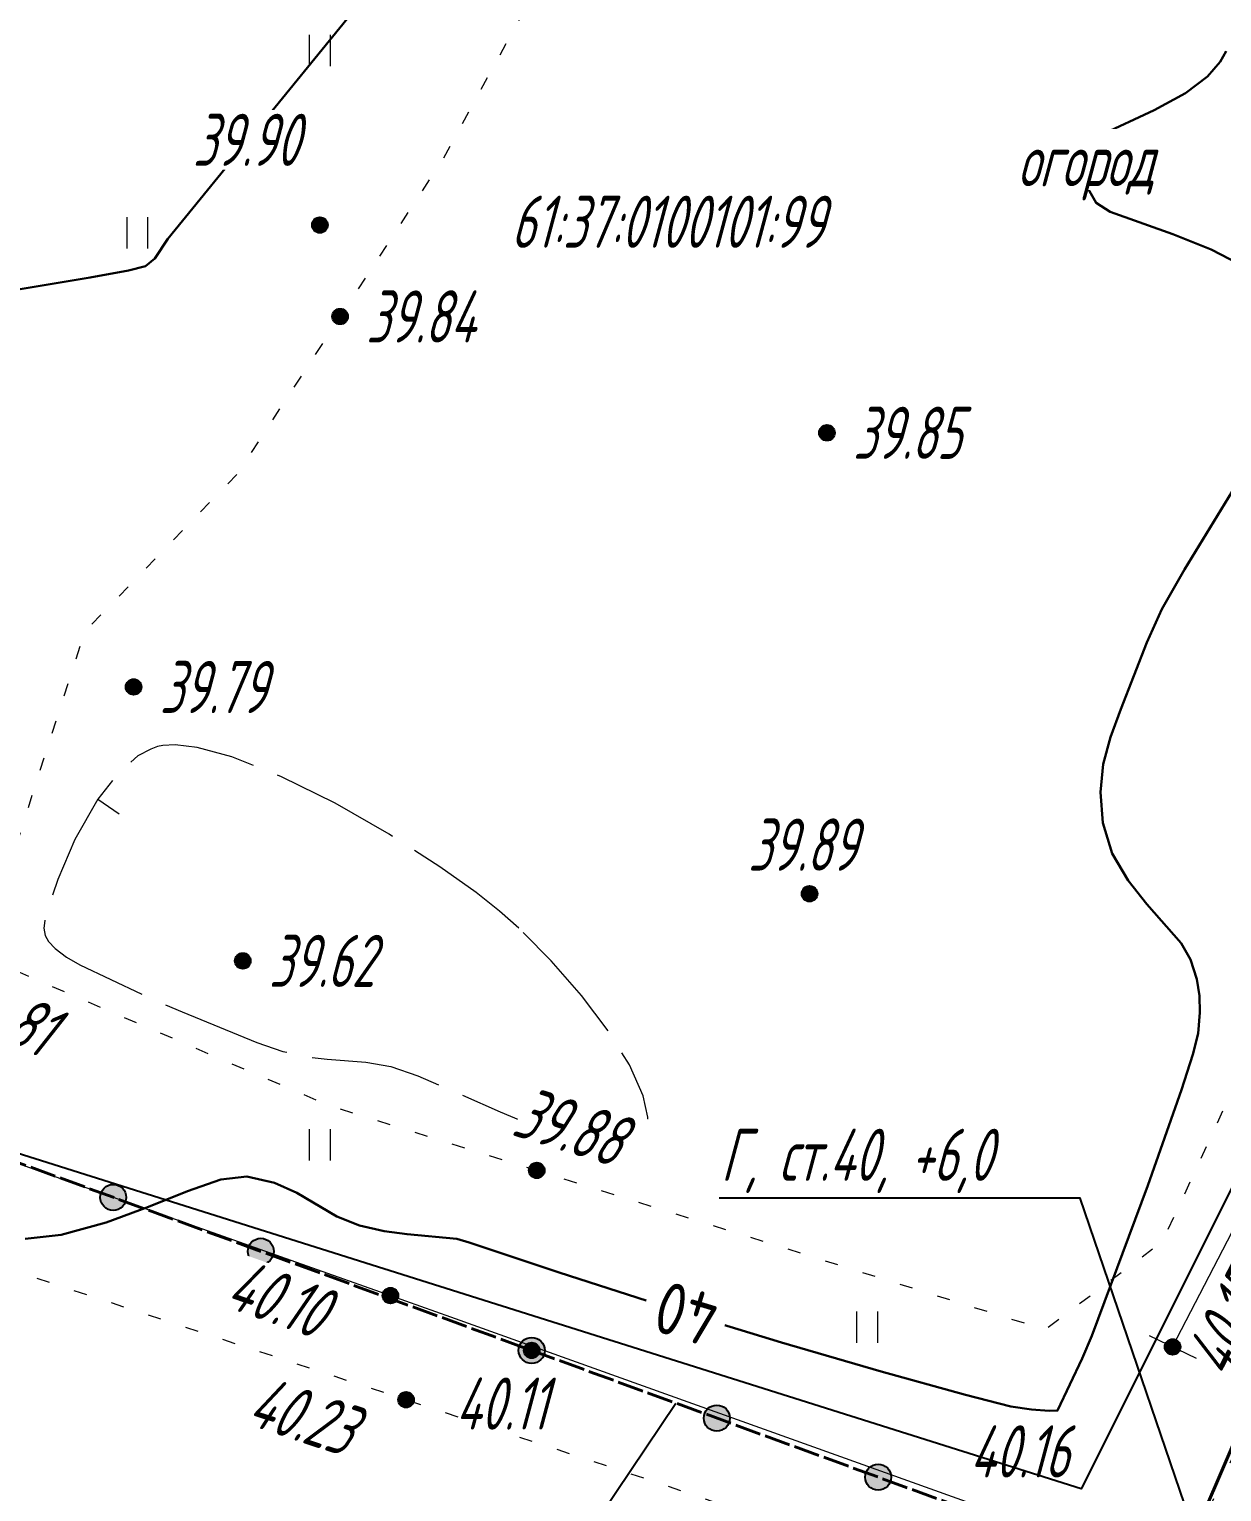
# Model space of a CAD drawing. Extents: x 2208637 to 2213412, y 575334 to 577367.
# Drawn here: x 2211112.42 to 2211135.3, y 576688.64 to 576716.71 of the extents above; entities that cross this region are included whole.
import ezdxf
from ezdxf.enums import TextEntityAlignment as Align

# ---------------------------------------------------------------- set-up
doc = ezdxf.new("R2010")
doc.units = 0
doc.header["$LTSCALE"] = 0.5
for name, pattern in [('2000_366_2', [1.5, 0.5, -1]), ('500_121_1_2', [1, 1, 0]), ('500_189_3_2', [3, 1.5, -1.5]), ('500_329_3', [6, 5, -1])]:
    doc.linetypes.add(name, pattern=pattern)
doc.layers.get('0').update_dxf_attribs({"lineweight": 25})
for name, color, linetype, lineweight in [('ИИ_ГАЗОПРОВОДЫ', 150, 'Continuous', 25), ('ИИ_ГОРИЗОНТАЛИ_ОСН', 32, 'Continuous', 15), ('ИИ_ГОРИЗОНТАЛИ_УТОЛЩ', 32, 'Continuous', 30), ('ИИ_ГРАНИЦЫ_ЗЕМЛЕПОЛЬЗОВАТЕЛЕЙ', 7, 'Continuous', 25), ('ИИ_ДОРОГИ_АД', 7, 'Continuous', 25), ('ИИ_ОГРАДЫ', 7, 'Continuous', 25), ('ИИ_ОТМЕТКИ', 7, 'Continuous', 25), ('ИИ_ТРАССЫ_КЛС', 5, 'Continuous', 40), ('ИИ_УГОДЬЯ', 7, 'Continuous', 25)]:
    doc.layers.add(name, color=color, linetype=linetype, lineweight=lineweight)
doc.styles.add('GOST 2.304', font='cs_gost2304.shx', dxfattribs={"width": 0.8, "oblique": 15})
doc.styles.add('VNIPISIMPLEXCUR', font='simplex.shx', dxfattribs={"width": 0.8, "oblique": 15})
doc.linetypes.add('2000_417_2', pattern='A,0,[3,Topography.shx,S=1,R=0,X=0,Y=0],-1.5', length=1.5)
doc.linetypes.add('2000_475_1', pattern='A,3,[1,Topography.shx,S=0.5,R=90,X=0,Y=0],0', length=3)
doc.linetypes.add('2000_485_1', pattern='A,34.5,[1,Topography.shx,S=1.5,R=120,X=0.5,Y=-0.87],-0.01,[1,Topography.shx,S=1.5,R=0,X=-0.25,Y=0.43],0,[3,Topography.shx,S=1,R=0,X=0.5,Y=0],-0.01,[1,Topography.shx,S=1.5,R=60,X=0.5,Y=-0.87],-1,34.5', length=70.02)

# ---------------------------------------------------------------- blocks, each defined once
blk = doc.blocks.new('Лист 024_УС_ПК2+00-ПК8+57.26|2000_473')
at = {"color": 0, "linetype": 'Continuous', "lineweight": -2}
blk.add_lwpolyline([(0, 1), (0, -1)], dxfattribs=at)
blk = doc.blocks.new('500_329_6')
at = {"color": 0, "linetype": 'Continuous', "lineweight": -2}
blk.add_lwpolyline([(0, 0), (1, 0)], dxfattribs=at)
blk = doc.blocks.new('500_401')
at = {"color": 0, "linetype": 'Continuous', "lineweight": -2}
for points in [[(-0.4, 0), (-0.4, 1.2)], [(0.4, 0), (0.4, 1.2)]]:
    blk.add_lwpolyline(points, dxfattribs=at)
blk = doc.blocks.new('500_330_1')
at = {"linetype": 'Continuous', "lineweight": -2}
h = blk.add_hatch(color=0, dxfattribs=at)
h.dxf.hatch_style = 1
edge = h.paths.add_edge_path()
edge.add_arc((0, 0), 0.3, 0, 360)
at = {"color": 0, "linetype": 'Continuous', "lineweight": -2}
blk.add_circle((0, 0), 0.3, dxfattribs=at)
at = {"color": 0, "linetype": 'Continuous', "lineweight": -2, "style": 'GOST 2.304', "flags": 1}
for tag, p in [('Номер', (-1, -1)), ('Номер_рабочей_станции', (-1, -3.5))]:
    blk.add_attdef(tag, text='', height=2, dxfattribs=at).set_placement(p, align=Align.RIGHT)
at = {"color": 0, "linetype": 'Continuous', "lineweight": -2, "style": 'GOST 2.304'}
blk.add_attdef('Высота', (1, -1), '', height=2, dxfattribs=at)
at = {"color": 0, "linetype": 'Continuous', "lineweight": -2, "style": 'GOST 2.304', "flags": 1}
blk.add_attdef('Код', (0, -3.5), '', height=2, dxfattribs=at)
blk = doc.blocks.new('P73C29463821740C39B50A13DAFD837')
at = {"color": 0, "linetype": '2000_485_1', "lineweight": -2, "flags": 128}
blk.add_lwpolyline([(2211084.58, 576703.85), (2211106.51, 576757.99), (2211131.17, 576748.86), (2211132.75, 576752.65), (2211146.95, 576746.94), (2211146.45, 576745.84), (2211158.63, 576740.76), (2211132.6, 576688.7)], close=True, dxfattribs=at)
at = {"color": 0, "lineweight": -2, "flags": 1}
for tag in ['Адрес (местоположение) участка', 'Дата постановки на учет', 'Тип объекта', 'Статус записи о ЗУ по справочнику', 'Кадастровый номер, обозначение, учетный номер объекта', 'Кадастровый номер квартала', 'Вид разрешенного использования по классификатору', 'Площадь, кв.м', 'Категория земель', 'Вид использования по документу', 'Кадастровая стоимость']:
    blk.add_attdef(tag, (0, 0), '', height=0.2, dxfattribs=at)
blk = doc.blocks.new('*U56')
at = {"color": 7, "true_color": 0xffffff}
blk.add_wipeout([(-1.525, 1.1), (1.625, 1.1), (1.625, -1.1), (-1.525, -1.1)], dxfattribs=at)
at = {"color": 0, "linetype": 'Continuous', "lineweight": -2, "style": 'GOST 2.304'}
blk.add_attdef('Высота', text='', height=2, dxfattribs=at).set_placement((0, 0), align=Align.MIDDLE_CENTER)
blk = doc.blocks.new('500_107_1_1')
at = {"linetype": 'Continuous', "lineweight": -2}
h = blk.add_hatch(color=0, dxfattribs=at)
h.dxf.hatch_style = 1
edge = h.paths.add_edge_path()
edge.add_arc((0, 0), 0.5, 0, 360)
at = {"color": 0, "linetype": 'Continuous', "lineweight": -2}
blk.add_circle((0, 0), 0.5, dxfattribs=at)
at = {"color": 0, "linetype": 'Continuous', "lineweight": -2, "style": 'VNIPISIMPLEXCUR', "oblique": 15, "width": 0.8}
for tag, p in [('Номер', (1, -0.5)), ('Тип', (1, -3)), ('Высота', (1, -5.5)), ('Пояснительная_надпись', (1, -8))]:
    blk.add_attdef(tag, p, '', height=2, dxfattribs=at)

msp = doc.modelspace()

# ---------------------------------------------------------------- linework, layer by layer
at = {"layer": 'ИИ_ГАЗОПРОВОДЫ', "color": 7, "linetype": '500_121_1_2', "lineweight": 40, "flags": 128}
msp.add_lwpolyline([(2211088.788, 576703.529), (2211142.478, 576683.886), (2211149.678, 576677.847), (2211164.965, 576668.244), (2211179.653, 576655.199)], dxfattribs=at)
at = {"layer": 'ИИ_ГАЗОПРОВОДЫ', "color": 7, "flags": 128}
for points in [[(2211135.228, 576686.538), (2211132.581, 576694.278), (2211125.661, 576694.278)], [(2211114.995, 576683.937), (2211120.522, 576683.937), (2211124.825, 576690.344)]]:
    msp.add_lwpolyline(points, dxfattribs=at)
at = {"layer": 'ИИ_ГОРИЗОНТАЛИ_ОСН', "color": 32, "linetype": '500_329_3', "lineweight": 20, "elevation": 39.75, "flags": 128}
msp.add_lwpolyline([(2211121.817, 576699.458), (2211121.446, 576699.785), (2211120.996, 576700.139), (2211120.301, 576700.635), (2211119.325, 576701.262), (2211118.29, 576701.853), (2211117.263, 576702.362), (2211116.309, 576702.744), (2211115.642, 576702.926), (2211115.221, 576702.976), (2211114.985, 576702.962), (2211114.882, 576702.94), (2211114.753, 576702.895), (2211114.505, 576702.761), (2211114.155, 576702.462), (2211113.736, 576701.932), (2211113.299, 576701.157), (2211112.972, 576700.392), (2211112.798, 576699.882), (2211112.724, 576699.606), (2211112.701, 576699.456), (2211112.728, 576699.317), (2211112.791, 576699.202), (2211112.919, 576699.069), (2211113.135, 576698.899), (2211113.394, 576698.753), (2211114.591, 576698.188), (2211115.356, 576697.849), (2211116.79, 576697.261), (2211117.286, 576697.093), (2211117.755, 576696.986), (2211118.138, 576696.941), (2211118.881, 576696.888), (2211119.359, 576696.806), (2211119.88, 576696.627), (2211121.455, 576695.932), (2211122.324, 576695.57), (2211123.127, 576695.303), (2211123.66, 576695.209), (2211123.965, 576695.234), (2211124.113, 576695.305), (2211124.211, 576695.423), (2211124.269, 576695.569), (2211124.289, 576695.828), (2211124.202, 576696.239), (2211123.937, 576696.834), (2211123.531, 576697.488), (2211123.019, 576698.165), (2211122.436, 576698.833)], close=True, dxfattribs=at)
at = {"layer": 'ИИ_ГОРИЗОНТАЛИ_УТОЛЩ', "elevation": 40, "flags": 128}
for points in [[(2211118.52, 576716.903), (2211115.084, 576712.687), (2211114.833, 576712.308), (2211114.656, 576712.159), (2211114.329, 576712.078), (2211113.59, 576711.942), (2211107.139, 576710.865)], [(2211135.802, 576712.115), (2211135.099, 576712.478), (2211134.359, 576712.772), (2211133.157, 576713.205), (2211132.89, 576713.372), (2211132.737, 576713.643), (2211132.654, 576713.911), (2211132.649, 576714.183), (2211132.727, 576714.465), (2211132.959, 576714.664), (2211134.005, 576715.154), (2211134.605, 576715.482), (2211135.024, 576715.801), (2211135.267, 576716.079), (2211135.382, 576716.285)], [(2211112.342, 576693.495), (2211113.038, 576693.575), (2211113.896, 576693.807), (2211114.713, 576694.112), (2211115.456, 576694.413), (2211116.096, 576694.632), (2211116.599, 576694.691), (2211117.129, 576694.574), (2211117.559, 576694.379), (2211118.325, 576693.925), (2211118.76, 576693.751), (2211119.231, 576693.645), (2211119.673, 576693.584), (2211120.624, 576693.494), (2211120.864, 576693.429), (2211122.586, 576692.849), (2211125.035, 576692.061), (2211126.855, 576691.509), (2211128.769, 576690.953), (2211130.387, 576690.5), (2211131.251, 576690.279), (2211131.652, 576690.222), (2211131.99, 576690.196), (2211132.151, 576690.2), (2211132.622, 576691.202), (2211132.806, 576691.634), (2211133.884, 576694.52), (2211134.528, 576696.353), (2211134.746, 576697.036), (2211134.845, 576697.439), (2211134.881, 576697.838), (2211134.876, 576698.161), (2211134.819, 576698.478), (2211134.7, 576698.859), (2211134.519, 576699.168), (2211133.861, 576699.917), (2211133.502, 576700.372), (2211133.201, 576700.89), (2211133.017, 576701.478), (2211132.971, 576702.067), (2211133.027, 576702.602), (2211133.166, 576703.122), (2211133.364, 576703.66), (2211133.86, 576704.94), (2211134.148, 576705.576), (2211134.584, 576706.339), (2211135.641, 576708.069)]]:
    msp.add_lwpolyline(points, dxfattribs=at)
at = {"layer": 'ИИ_ДОРОГИ_АД', "color": 7, "linetype": '500_189_3_2', "lineweight": 20, "flags": 128}
msp.add_lwpolyline([(2211193.892, 576771.13), (2211190.344, 576769.434), (2211186.63, 576767.657), (2211182.626, 576764.794), (2211178.829, 576761.486), (2211176.436, 576758.933), (2211172.571, 576754.304), (2211171.268, 576752.743), (2211165.461, 576745.292), (2211161.038, 576738.592), (2211158.324, 576734.286), (2211151.502, 576722.95), (2211147.656, 576715.458), (2211146.784, 576713.605), (2211144.187, 576708.084), (2211141.288, 576701.815), (2211137.312, 576693.262), (2211135.571, 576689.448), (2211135.04, 576688.285), (2211132.287, 576681.818), (2211130.913, 576678.432), (2211129.619, 576675.245), (2211126.413, 576667.234), (2211125.97, 576666.212), (2211122.849, 576659.02), (2211121.059, 576654.569), (2211119.322, 576650.247), (2211115.964, 576642.444), (2211115.369, 576641.061), (2211111.801, 576633.285), (2211110.461, 576630.122), (2211108.149, 576624.667), (2211105.833, 576619.213), (2211105.325, 576617.463), (2211104.5, 576614.621), (2211104.151, 576611.696), (2211104.773, 576605.153), (2211106.181, 576598.965), (2211107.215, 576594.632), (2211108.091, 576590.818), (2211108.029, 576585.799), (2211107.135, 576580.371), (2211105.122, 576571.027), (2211104.754, 576569.305), (2211103.363, 576562.809), (2211101.98, 576556.561), (2211100.596, 576543.976), (2211100.266, 576534.023), (2211101.072, 576528.249), (2211102.109, 576523.983), (2211103.664, 576517.58), (2211105.5, 576511.012), (2211106.881, 576504.484), (2211107.979, 576498.193), (2211108.58, 576489.691), (2211110.159, 576482.854), (2211110.896, 576478.47), (2211111.303, 576473.301), (2211110.974, 576465.006), (2211110.788, 576463.137), (2211110.219, 576457.409), (2211110.176, 576452.453), (2211110.203, 576449.389), (2211110.218, 576447.707), (2211110.425, 576441.688), (2211110.13, 576437.721), (2211107.746, 576434.722), (2211106.582, 576433.765), (2211105.312, 576433.264), (2211102.939, 576432.903)], dxfattribs=at)
at = {"layer": 'ИИ_ОГРАДЫ', "linetype": '2000_475_1', "lineweight": 20, "flags": 128}
for points in [[(2211134.358, 576691.423), (2211136.73, 576696), (2211141.206, 576704.935), (2211144.95, 576712.41), (2211151.42, 576725.51)], [(2211085.876, 576704.254), (2211092.797, 576701.811), (2211101.264, 576698.821), (2211106.088, 576697.111), (2211119.353, 576692.407), (2211120.505, 576691.998), (2211132.541, 576687.692), (2211131.934, 576686.27), (2211129.11, 576679.656), (2211125.787, 576671.871), (2211125.68, 576671.62)]]:
    msp.add_lwpolyline(points, dxfattribs=at)
at = {"layer": 'ИИ_ТРАССЫ_КЛС', "flags": 128}
msp.add_lwpolyline([(2211148.193, 576717.191), (2211140.533, 576701.223), (2211133.094, 576683.909), (2211119.944, 576652.255), (2211122.54, 576650.585), (2211114.904, 576632.923), (2211107.341, 576614.076), (2211103.698, 576614.114), (2211104.449, 576605.26), (2211108.082, 576590.86), (2211107.637, 576584.55), (2211101.85, 576557.86)], dxfattribs=at)
at = {"layer": 'ИИ_УГОДЬЯ', "linetype": '2000_366_2', "lineweight": 20, "flags": 128}
msp.add_lwpolyline([(2211111.488, 576698.932), (2211118.159, 576696.062), (2211122.16, 576694.809), (2211131.91, 576691.756), (2211134.167, 576693.448), (2211138.865, 576703.634), (2211141.094, 576708.467), (2211147.05, 576720.55), (2211148.128, 576726.701), (2211145.152, 576730.136), (2211139.712, 576732.555), (2211136.582, 576737.219), (2211131.707, 576739.526), (2211127.962, 576734.861), (2211125.757, 576730.29), (2211125.242, 576729.223), (2211123.96, 576720.816), (2211120.362, 576714.218), (2211118.386, 576711.194), (2211116.411, 576708.17), (2211113.486, 576705.145)], close=True, dxfattribs=at)
msp.add_lwpolyline([(2211125.787, 576671.871), (2211125.01, 576672.088), (2211120.343, 576673.854), (2211117.125, 576675.031), (2211114.313, 576675.955), (2211102.941, 576679.694), (2211102.08, 576680.328), (2211104.468, 576687.759), (2211106.431, 576693.864), (2211107.79, 576694), (2211112.186, 576692.868), (2211119.652, 576690.409), (2211124.421, 576688.839), (2211131.934, 576686.27)], dxfattribs=at)

# ---------------------------------------------------------------- block references
at = {"layer": 'ИИ_ГАЗОПРОВОДЫ', "color": 7, "xscale": 0.4999999999999999, "yscale": 0.4999999999999999, "zscale": 0.4999999999999999}
for p in [(2211114.034, 576694.292, 39.996), (2211116.865, 576693.256, 40.053), (2211122.062, 576691.355, 40.113), (2211125.613, 576690.056, 40.132), (2211128.709, 576688.923, 40.15)]:
    msp.add_blockref('500_107_1_1', p, dxfattribs=at)
at = {"layer": 'ИИ_ГОРИЗОНТАЛИ_ОСН', "xscale": 0.5, "yscale": 0.5, "zscale": 0.5}
for p, rotation in [((2211113.736, 576701.932, 39.75), 326.1460799072148), ((2211124.211, 576695.423, 39.75), 149.2685255706184)]:
    msp.add_blockref('500_329_6', p, dxfattribs=dict(at, rotation=rotation))
at = {"layer": 'ИИ_ОГРАДЫ', "lineweight": 20, "ltscale": 0.5, "xscale": 0.5, "yscale": 0.5, "zscale": 0.5, "rotation": 64.03027572295879}
msp.add_blockref('Лист 024_УС_ПК2+00-ПК8+57.26|2000_473', (2211134.358, 576691.423), dxfattribs=at)
at = {"layer": 'ИИ_УГОДЬЯ', "lineweight": 20, "xscale": 0.5, "yscale": 0.5, "zscale": 0.5}
for p in [(2211118, 576716), (2211114.5, 576712.5), (2211118, 576695), (2211128.5, 576691.5)]:
    msp.add_blockref('500_401', p, dxfattribs=at)

# ---------------------------------------------------------------- next in the draw order: wipeouts: each hides what was drawn before it
at = {"lineweight": 0}
for points, layer in [([(2211125.742, 576694.539), (2211132.73, 576694.539), (2211132.73, 576695.737), (2211125.742, 576695.737)], 'ИИ_ГАЗОПРОВОДЫ'), ([(2211125.877, 576692.401), (2211124.523, 576692.812), (2211124.192, 576691.721), (2211125.546, 576691.31)], 'ИИ_ГОРИЗОНТАЛИ_УТОЛЩ'), ([(2211121.711, 576712.442), (2211129.699, 576712.442), (2211129.699, 576713.64), (2211121.711, 576713.64)], 'ИИ_ГРАНИЦЫ_ЗЕМЛЕПОЛЬЗОВАТЕЛЕЙ'), ([(2211115.611, 576714.014), (2211118.419, 576714.014), (2211118.419, 576715.154), (2211115.611, 576715.154)], 'ИИ_ОТМЕТКИ'), ([(2211118.936, 576710.624), (2211121.603, 576710.624), (2211121.603, 576711.764), (2211118.936, 576711.764)], 'ИИ_ОТМЕТКИ'), ([(2211128.277, 576708.392), (2211131.085, 576708.392), (2211131.085, 576709.532), (2211128.277, 576709.532)], 'ИИ_ОТМЕТКИ'), ([(2211114.976, 576703.515), (2211117.804, 576703.515), (2211117.804, 576704.655), (2211114.976, 576704.655)], 'ИИ_ОТМЕТКИ'), ([(2211126.263, 576700.49), (2211129.071, 576700.49), (2211129.071, 576701.63), (2211126.263, 576701.63)], 'ИИ_ОТМЕТКИ'), ([(2211117.07, 576698.26), (2211119.901, 576698.26), (2211119.901, 576699.477), (2211117.07, 576699.477)], 'ИИ_ОТМЕТКИ'), ([(2211110.887, 576697.65), (2211113.32, 576696.603), (2211113.77, 576697.65), (2211111.338, 576698.697)], 'ИИ_ОТМЕТКИ'), ([(2211121.677, 576695.413), (2211124.356, 576694.574), (2211124.697, 576695.662), (2211122.017, 576696.501)], 'ИИ_ОТМЕТКИ'), ([(2211135.55, 576690.839), (2211136.766, 576693.184), (2211135.753, 576693.708), (2211134.538, 576691.363)], 'ИИ_ОТМЕТКИ'), ([(2211116.227, 576692.098), (2211118.697, 576691.222), (2211119.078, 576692.297), (2211116.608, 576693.173)], 'ИИ_ОТМЕТКИ'), ([(2211116.649, 576689.843), (2211119.309, 576688.967), (2211119.69, 576690.124), (2211117.03, 576691)], 'ИИ_ОТМЕТКИ'), ([(2211120.714, 576689.765), (2211123.175, 576689.765), (2211123.175, 576690.905), (2211120.714, 576690.905)], 'ИИ_ОТМЕТКИ'), ([(2211130.579, 576688.848), (2211133.12, 576688.848), (2211133.12, 576690.046), (2211130.579, 576690.046)], 'ИИ_ОТМЕТКИ'), ([(2211131.432, 576713.621), (2211135.113, 576713.621), (2211135.113, 576714.792), (2211131.432, 576714.792)], 'ИИ_УГОДЬЯ')]:
    msp.add_wipeout(points, dxfattribs=at).dxf.layer = layer

# ---------------------------------------------------------------- next in the draw order: block references
at = {"layer": 'ИИ_ГРАНИЦЫ_ЗЕМЛЕПОЛЬЗОВАТЕЛЕЙ'}
ref = msp.add_blockref('P73C29463821740C39B50A13DAFD837', (0, 0), dxfattribs=at)
ref.add_attrib('Кадастровый номер, обозначение, учетный номер объекта', '61:37:0100101:99', (2211121.661, 576712.512), dxfattribs={"layer": '0', "color": 0, "lineweight": -2, "height": 1, "style": 'GOST 2.304', "oblique": 15, "width": 0.8})
at = {"layer": 'ИИ_ОТМЕТКИ'}
ref = msp.add_blockref('500_330_1', (2211117.998, 576712.949, 39.905), dxfattribs=dict(at, xscale=0.5, yscale=0.5, zscale=0.5))
ref.add_attrib('Высота', '39.90', (2211115.561, 576714.084), dxfattribs={"layer": '0', "color": 0, "linetype": 'Continuous', "lineweight": -2, "height": 1, "style": 'GOST 2.304', "oblique": 15, "width": 0.8})
ref = msp.add_blockref('500_330_1', (2211118.386, 576711.194, 39.841), dxfattribs=dict(at, xscale=0.5, yscale=0.5, zscale=0.5))
ref.add_attrib('Высота', '39.84', (2211118.886, 576710.694, -26.56), dxfattribs={"layer": '0', "color": 0, "linetype": 'Continuous', "lineweight": -2, "height": 1, "style": 'GOST 2.304', "oblique": 15, "width": 0.8})
ref = msp.add_blockref('500_330_1', (2211127.727, 576708.962, 39.848), dxfattribs=dict(at, xscale=0.5, yscale=0.5, zscale=0.5))
ref.add_attrib('Высота', '39.85', (2211128.227, 576708.462, -26.565), dxfattribs={"layer": '0', "color": 0, "linetype": 'Continuous', "lineweight": -2, "height": 1, "style": 'GOST 2.304', "oblique": 15, "width": 0.8})
ref = msp.add_blockref('500_330_1', (2211114.426, 576704.085, 39.786), dxfattribs=dict(at, xscale=0.5, yscale=0.5, zscale=0.5))
ref.add_attrib('Высота', '39.79', (2211114.926, 576703.585, -26.524), dxfattribs={"layer": '0', "color": 0, "linetype": 'Continuous', "lineweight": -2, "height": 1, "style": 'GOST 2.304', "oblique": 15, "width": 0.8})
ref = msp.add_blockref('500_330_1', (2211127.392, 576700.118, 39.887), dxfattribs=dict(at, xscale=0.5, yscale=0.5, zscale=0.5))
ref.add_attrib('Высота', '39.89', (2211126.213, 576700.56), dxfattribs={"layer": '0', "color": 0, "linetype": 'Continuous', "lineweight": -2, "height": 1, "style": 'GOST 2.304', "oblique": 15, "width": 0.8})
ref = msp.add_blockref('500_330_1', (2211116.52, 576698.83, 39.62), dxfattribs=dict(at, xscale=0.5, yscale=0.5, zscale=0.5))
ref.add_attrib('Высота', '39.62', (2211117.02, 576698.33, -29.906), dxfattribs={"layer": '0', "color": 0, "linetype": 'Continuous', "lineweight": -2, "height": 1, "style": 'GOST 2.304', "oblique": 15, "width": 0.8})
ref = msp.add_blockref('500_330_1', (2211111.488, 576698.932, 39.813), dxfattribs=dict(at, xscale=0.4999999999999997, yscale=0.4999999999999997, zscale=0.4999999999999997, rotation=336.7157488561745))
ref.add_attrib('Высота', '39.81', (2211110.869, 576697.734), dxfattribs={"layer": '0', "color": 0, "linetype": 'Continuous', "lineweight": -2, "height": 1, "rotation": 336.7157, "style": 'GOST 2.304', "oblique": 15, "width": 0.8})
ref = msp.add_blockref('500_330_1', (2211122.16, 576694.809, 39.878), dxfattribs=dict(at, xscale=0.5, yscale=0.5, zscale=0.5, rotation=342.6134238715621))
ref.add_attrib('Высота', '39.88', (2211121.65, 576695.495), dxfattribs={"layer": '0', "color": 0, "linetype": 'Continuous', "lineweight": -2, "height": 1, "rotation": 342.6134, "style": 'GOST 2.304', "oblique": 15, "width": 0.8})
ref = msp.add_blockref('500_330_1', (2211134.358, 576691.423, 40.173), dxfattribs=dict(at, xscale=0.5, yscale=0.5, zscale=0.5, rotation=62.60516470571044))
ref.add_attrib('Высота', '40.17', (2211135.434, 576690.767), dxfattribs={"layer": '0', "color": 0, "linetype": 'Continuous', "lineweight": -2, "height": 1, "rotation": 62.6052, "style": 'GOST 2.304', "oblique": 15, "width": 0.8})
ref = msp.add_blockref('500_330_1', (2211119.353, 576692.407, 40.101), dxfattribs=dict(at, xscale=0.5, yscale=0.5, zscale=0.5, rotation=340.4742169894193))
ref.add_attrib('Высота', '40.10', (2211116.14, 576692.203), dxfattribs={"layer": '0', "color": 0, "linetype": 'Continuous', "lineweight": -2, "height": 1, "rotation": 340.4742, "style": 'GOST 2.304', "oblique": 15, "width": 0.8})
ref = msp.add_blockref('500_330_1', (2211122.062, 576691.355, 40.113), dxfattribs=dict(at, xscale=0.5, yscale=0.5, zscale=0.5))
ref.add_attrib('Высота', '40.11', (2211120.597, 576689.835), dxfattribs={"layer": '0', "color": 0, "linetype": 'Continuous', "lineweight": -2, "height": 1, "style": 'GOST 2.304', "oblique": 15, "width": 0.8})
ref = msp.add_blockref('500_330_1', (2211119.652, 576690.409, 40.228), dxfattribs=dict(at, xscale=0.4999999999999998, yscale=0.4999999999999998, zscale=0.4999999999999998, rotation=341.7730405832947))
ref.add_attrib('Высота', '40.23', (2211116.56, 576689.946), dxfattribs={"layer": '0', "color": 0, "linetype": 'Continuous', "lineweight": -2, "height": 1, "rotation": 341.773, "style": 'GOST 2.304', "oblique": 15, "width": 0.8})
ref = msp.add_blockref('500_330_1', (2211132.75, 576688.121, 40.162), dxfattribs=dict(at, xscale=0.5, yscale=0.5, zscale=0.5))
ref.add_attrib('Высота', '40.16', (2211130.462, 576688.918), dxfattribs={"layer": '0', "color": 0, "linetype": 'Continuous', "lineweight": -2, "height": 1, "style": 'GOST 2.304', "oblique": 15, "width": 0.8})

# ---------------------------------------------------------------- next in the draw order: texts
at = {"layer": 'ИИ_ГАЗОПРОВОДЫ', "color": 7, "style": 'GOST 2.304', "oblique": 15, "width": 0.8}
msp.add_text('Г, ст.40, +6,0', height=1, dxfattribs=at).set_placement((2211125.692, 576694.609))
at = {"layer": 'ИИ_УГОДЬЯ', "linetype": '2000_417_2', "lineweight": 20, "ltscale": 0.5, "style": 'GOST 2.304', "oblique": 15, "width": 0.8}
msp.add_text('огород', height=1, dxfattribs=at).set_placement((2211131.382, 576713.691, -88.25))

# ---------------------------------------------------------------- next in the draw order: block references
at = {"layer": 'ИИ_ГОРИЗОНТАЛИ_УТОЛЩ', "color": 32, "lineweight": 20, "xscale": 0.5, "yscale": 0.5, "zscale": 0.5, "rotation": 163.1320080452942}
msp.add_blockref('*U56', (2211125.035, 576692.061, 40), dxfattribs=at).add_auto_attribs({'Высота': '40'})

doc.saveas('drawing.dxf')
